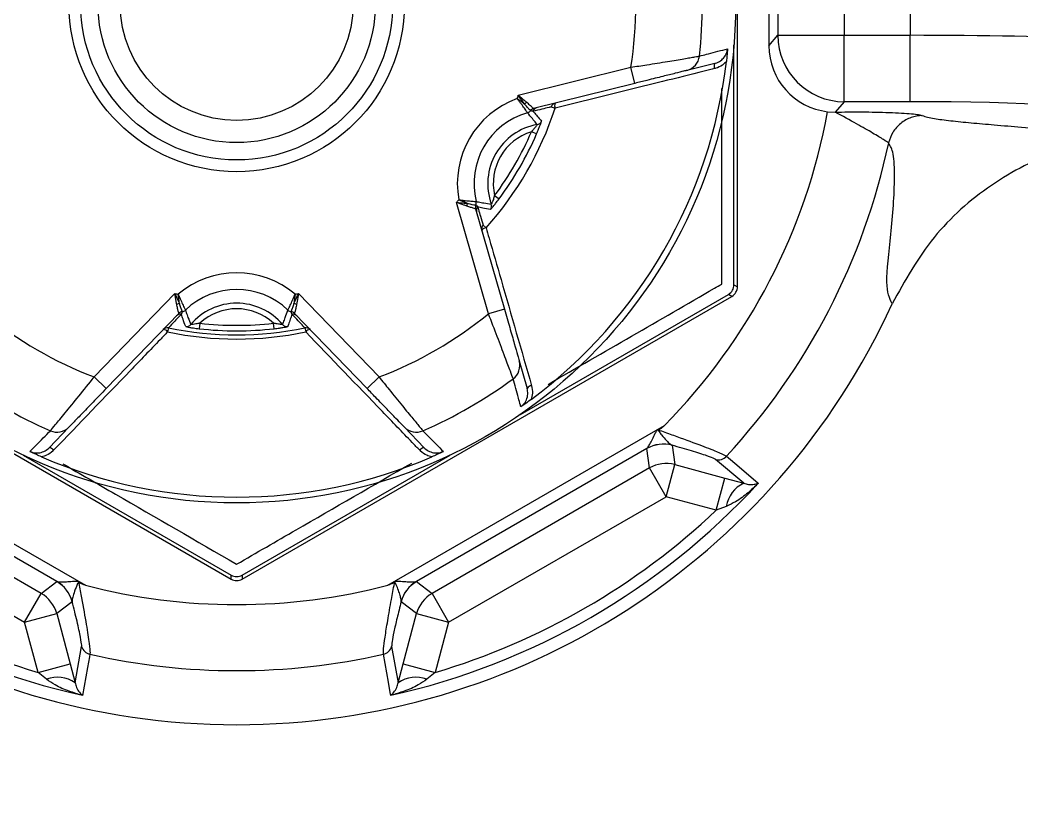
# Model space of a CAD drawing. Extents: x 6 to 134, y 3 to 97.
# Drawn here: x 128.651 to 129.555, y 40.088 to 40.802 of the extents above; entities that cross this region are included whole.
import ezdxf

# ---------------------------------------------------------------- set-up
doc = ezdxf.new("R2010")
doc.units = 0
doc.header["$MEASUREMENT"] = 0
doc.layers.add('OBJECT', color=7, linetype='CONTINUOUS')

msp = doc.modelspace()

# ---------------------------------------------------------------- linework, layer by layer
at = {"layer": 'OBJECT'}
for p, q in [((129.29826, 40.56152), (129.29826, 41.07148)), ((129.32662, 40.85406), (129.32662, 40.77894)), ((129.33464, 40.84469), (129.33464, 40.78831)), ((129.39456, 40.84469), (129.39456, 40.78831)), ((129.45408, 40.84469), (129.45408, 40.78831)), ((129.32662, 40.77894), (129.33464, 40.78831)), ((129.33464, 40.78831), (129.39456, 40.78831)), ((129.39456, 40.72842), (129.39456, 40.78831)), ((129.39456, 40.78831), (129.45408, 40.78831)), ((129.45408, 40.72842), (129.45408, 40.78831)), ((129.29512, 40.56333), (129.29512, 40.77979)), ((129.27777, 40.76293), (129.25269, 40.75668)), ((129.10063, 40.73423), (129.20213, 40.75953)), ((129.20576, 40.74498), (129.20213, 40.75953)), ((129.20576, 40.74498), (129.11431, 40.72218)), ((129.39456, 40.72842), (129.38649, 40.719)), ((129.45408, 40.72842), (129.39456, 40.72842)), ((129.1115, 40.72029), (129.11148, 40.72031)), ((129.11428, 40.72218), (129.11431, 40.72218)), ((129.13031, 40.72375), (129.13383, 40.7226)), ((129.37951, 40.71943), (129.38649, 40.719)), ((129.11712, 40.69942), (129.11254, 40.70141)), ((129.07925, 40.64376), (129.08326, 40.64078)), ((129.07371, 40.5371), (129.04488, 40.63765)), ((129.06235, 40.63522), (129.06238, 40.63521)), ((129.06215, 40.63183), (129.06213, 40.63186)), ((129.06215, 40.63183), (129.08813, 40.54124)), ((129.06879, 40.61719), (129.07154, 40.61472)), ((129.29512, 40.56333), (129.29826, 40.56152)), ((128.39998, 40.55286), (128.84162, 40.29788)), ((128.7182, 40.48014), (128.79086, 40.55538)), ((128.85162, 40.29788), (129.29326, 40.55286)), ((128.90237, 40.55538), (128.97504, 40.48014)), ((129.10266, 40.44644), (129.29012, 40.55467)), ((129.29326, 40.55286), (129.29012, 40.55467)), ((128.79445, 40.53751), (128.72899, 40.46972)), ((128.79445, 40.53751), (128.79447, 40.53754)), ((128.79749, 40.53903), (128.79749, 40.539)), ((128.89574, 40.539), (128.89574, 40.53903)), ((128.89877, 40.53754), (128.89878, 40.53751)), ((128.96425, 40.46972), (128.89878, 40.53751)), ((129.08813, 40.54124), (129.07371, 40.5371)), ((128.81333, 40.52866), (128.81276, 40.5237)), ((128.88048, 40.5237), (128.8799, 40.52866)), ((128.78509, 40.52444), (128.78433, 40.52082)), ((128.90814, 40.52444), (128.90891, 40.52082)), ((129.10146, 40.49474), (129.10858, 40.4699)), ((128.7182, 40.48014), (128.72899, 40.46972)), ((128.97504, 40.48014), (128.96425, 40.46972)), ((128.46081, 40.4363), (128.71025, 40.29228)), ((128.98298, 40.29228), (129.23242, 40.4363)), ((128.69538, 40.43492), (128.67743, 40.41633)), ((129.0158, 40.41633), (128.99785, 40.43492)), ((129.2269, 40.43291), (129.22739, 40.43222)), ((129.23911, 40.41863), (129.23935, 40.41854)), ((129.23935, 40.41854), (129.24165, 40.40107)), ((128.68448, 40.29563), (128.4766, 40.41565)), ((128.65416, 40.40973), (128.84162, 40.3015)), ((128.85162, 40.3015), (129.03907, 40.40973)), ((129.21664, 40.41565), (129.00875, 40.29563)), ((129.21661, 40.41554), (129.21664, 40.41565)), ((129.21891, 40.39808), (129.21661, 40.41554)), ((129.23389, 40.37214), (129.24165, 40.40107)), ((129.24165, 40.40107), (129.28692, 40.38894)), ((129.30392, 40.38423), (129.27848, 40.40576)), ((128.6704, 40.28487), (128.47432, 40.39808)), ((129.21891, 40.39808), (129.02283, 40.28487)), ((129.23389, 40.37214), (129.21891, 40.39808)), ((129.27916, 40.36001), (129.28692, 40.38894)), ((129.28692, 40.38894), (129.30392, 40.38423)), ((128.45934, 40.37214), (128.65542, 40.25893)), ((129.03781, 40.25893), (129.23389, 40.37214)), ((129.27916, 40.36001), (129.23389, 40.37214)), ((129.28822, 40.36344), (129.27916, 40.36001)), ((128.84162, 40.29788), (128.84162, 40.3015)), ((128.85162, 40.3015), (128.85162, 40.29788)), ((128.6704, 40.28487), (128.68438, 40.2956)), ((128.68438, 40.2956), (128.68448, 40.29563)), ((128.70456, 40.29537), (128.70421, 40.2946)), ((128.98902, 40.2946), (128.98868, 40.29537)), ((129.00875, 40.29563), (129.00886, 40.2956)), ((129.00886, 40.2956), (129.02283, 40.28487)), ((128.65542, 40.25893), (128.6704, 40.28487)), ((129.02283, 40.28487), (129.03781, 40.25893)), ((128.69834, 40.27741), (128.68436, 40.26668)), ((128.6983, 40.27766), (128.69834, 40.27741)), ((128.9949, 40.27741), (128.99493, 40.27766)), ((129.00887, 40.26668), (128.9949, 40.27741)), ((128.65542, 40.25893), (128.68436, 40.26668)), ((128.68436, 40.26668), (128.69649, 40.22141)), ((128.99674, 40.22141), (129.00887, 40.26668)), ((129.00887, 40.26668), (129.03781, 40.25893)), ((128.66755, 40.21366), (128.65542, 40.25893)), ((129.03781, 40.25893), (129.02568, 40.21366)), ((128.70091, 40.20433), (128.70683, 40.23712)), ((128.9864, 40.23712), (128.99233, 40.20433)), ((128.66755, 40.21366), (128.69649, 40.22141)), ((128.69649, 40.22141), (128.70091, 40.20433)), ((128.99233, 40.20433), (128.99674, 40.22141)), ((128.99674, 40.22141), (129.02568, 40.21366)), ((128.67506, 40.20754), (128.66755, 40.21366)), ((129.02568, 40.21366), (129.01818, 40.20754))]:
    msp.add_line(p, q, dxfattribs=at)
at = {"layer": 'OBJECT', "flags": 128}
for points in [[(129.28836, 40.40867), (129.29022, 40.40709), (129.29767, 40.4008), (129.31709, 40.38439)], [(128.71429, 40.23003), (128.71386, 40.22763), (128.71213, 40.21802), (128.70763, 40.193)], [(128.9856, 40.193), (128.98517, 40.19541), (128.98344, 40.20501), (128.97894, 40.23003)]]:
    msp.add_lwpolyline(points, dxfattribs=at)
at = {"layer": 'OBJECT'}
for radius in [0.45, 0.15121, 0.14061, 0.125, 0.105]:
    msp.add_circle((128.84662, 40.8165), radius, dxfattribs=at)
for centre, radius, start, end in [((128.84662, 40.8165), 0.36005, 350.89628, 9.10372), ((128.84662, 40.8165), 0.41996, 353.58269, 6.41731), ((129.39477, 40.78855), 0.06013, 180.22832, 269.80007), ((128.84662, 40.8165), 0.44471, 306.67677, 353.32323), ((129.24906, 40.77121), 0.01498, 284.02471, 353.67107), ((129.28275, 40.76052), 0.00554, 154.12493, 204.0912), ((128.84662, 40.8165), 0.26701, 341.38304, 342.05346), ((129.12712, 40.65455), 0.08148, 109.70358, 190.29642), ((129.1141, 40.71958), 0.0102, 125.2977, 139.53069), ((129.13506, 40.72221), 0.00499, 104.00837, 161.95064), ((129.13894, 40.7248), 0.00556, 156.1512, 203.32291), ((129.12712, 40.65455), 0.06649, 105.96574, 194.03426), ((128.84662, 40.8165), 0.30217, 318.10411, 341.89589), ((129.10746, 40.72329), 0.005, 286.0035, 323.4663), ((129.1155, 40.71733), 0.005, 104.03535, 143.45691), ((129.11552, 40.71734), 0.00499, 104.00637, 143.69864), ((129.11853, 40.71808), 0.00499, 104.00802, 160.15907), ((128.84662, 40.8165), 0.54166, 315.41895, 349.67665), ((129.12712, 40.65455), 0.05407, 100.07984, 199.92016), ((129.11678, 40.71271), 0.005, 280.12167, 338.94213), ((129.12712, 40.65455), 0.04907, 107.29364, 192.70636), ((128.84662, 40.8165), 0.28976, 323.40402, 336.59598), ((128.84662, 40.8165), 0.29476, 323.40402, 336.59598), ((128.84662, 40.8165), 0.60122, 317.28552, 347.96978), ((128.84662, 40.8165), 0.26701, 317.94654, 318.61696), ((129.0643, 40.63331), 0.0102, 160.46931, 174.7023), ((129.06694, 40.63323), 0.005, 156.54309, 195.96465), ((129.06694, 40.6332), 0.00499, 156.30136, 195.99363), ((129.05776, 40.63722), 0.005, 336.5337, 13.9965), ((129.07158, 40.63443), 0.005, 321.05787, 19.87833), ((129.0678, 40.63023), 0.00499, 139.84093, 195.99198), ((129.0725, 40.61385), 0.00499, 138.04936, 195.99163), ((129.07219, 40.60919), 0.00556, 96.67709, 143.8488), ((128.84662, 40.4926), 0.08148, 49.70358, 130.29642), ((128.84662, 40.8165), 0.26701, 257.94654, 258.61696), ((128.84662, 40.4926), 0.06649, 45.96574, 134.03426), ((128.84662, 40.8165), 0.26701, 281.38304, 282.05346), ((128.84662, 40.8165), 0.65, 204.58225, 335.41775), ((128.79681, 40.53639), 0.0102, 100.46931, 114.7023), ((128.84662, 40.4926), 0.05407, 40.07984, 139.92016), ((128.89642, 40.53639), 0.0102, 65.2977, 79.53069), ((128.84662, 40.8165), 0.36005, 230.89628, 249.10372), ((128.79589, 40.53181), 0.00499, 79.84093, 135.99198), ((128.79804, 40.53405), 0.00499, 96.30136, 135.99363), ((128.79806, 40.53406), 0.005, 96.54309, 135.96465), ((128.79692, 40.544), 0.005, 276.5337, 313.9965), ((128.84662, 40.4926), 0.04907, 47.29364, 132.70636), ((128.89631, 40.544), 0.005, 226.0035, 263.4663), ((128.89517, 40.53406), 0.005, 44.03535, 83.45691), ((128.89519, 40.53405), 0.00499, 44.00637, 83.69864), ((128.89734, 40.53181), 0.00499, 44.00802, 100.15907), ((128.84662, 40.8165), 0.36005, 290.89628, 309.10372), ((128.80142, 40.53064), 0.005, 261.05787, 319.87833), ((128.84662, 40.8165), 0.28976, 263.40402, 276.59598), ((128.89182, 40.53064), 0.005, 220.12167, 278.94213), ((128.78406, 40.51955), 0.00499, 78.04936, 135.99163), ((128.77987, 40.5175), 0.00556, 36.67709, 83.8488), ((128.84662, 40.8165), 0.30217, 258.10411, 281.89589), ((128.84662, 40.8165), 0.29847, 258.10411, 281.89589), ((128.84662, 40.8165), 0.29476, 263.40402, 276.59598), ((128.90918, 40.51955), 0.00499, 44.00837, 101.95064), ((128.91336, 40.5175), 0.00556, 96.1512, 143.32291), ((128.84662, 41.5165), 3.00679, 273.80251, 340.20092), ((129.08706, 40.49062), 0.01498, 306.32893, 15.97529), ((128.84662, 40.8165), 0.41996, 233.58269, 246.41731), ((128.84662, 40.8165), 0.41996, 293.58269, 306.41731), ((129.11317, 40.46679), 0.00554, 95.9088, 145.87507), ((128.68462, 40.44533), 0.01498, 246.32893, 315.97529), ((129.00862, 40.44533), 0.01498, 224.02471, 293.67107), ((129.23161, 40.38951), 0.03004, 75.06722, 119.93278), ((129.23153, 40.3896), 0.03001, 75.36101, 119.7401), ((128.67703, 40.4108), 0.00554, 35.9088, 85.87507), ((129.0162, 40.4108), 0.00554, 94.12493, 144.0912), ((129.28099, 40.41544), 0.01, 255.44832, 317.41659), ((128.84662, 40.8165), 0.44471, 246.67677, 293.32323), ((129.2339, 40.37204), 0.03004, 75.06722, 119.93278), ((128.84662, 40.8165), 0.6388, 222.56667, 257.43333), ((128.84662, 40.8165), 0.6388, 282.56667, 317.43333), ((129.31525, 40.35934), 0.02735, 114.48578, 171.37228), ((128.84662, 40.8165), 0.62887, 226.54312, 253.45688), ((128.84662, 40.8165), 0.62887, 286.54312, 313.45688), ((128.66932, 40.2696), 0.03004, 15.06722, 59.93278), ((128.66936, 40.26971), 0.03001, 15.36101, 59.7401), ((128.84662, 40.8165), 0.54166, 255.41895, 284.58105), ((129.02391, 40.2696), 0.03004, 120.06722, 164.93278), ((129.02387, 40.26971), 0.03001, 120.2599, 164.63899), ((128.65535, 40.25887), 0.03004, 15.06722, 59.93278), ((129.03788, 40.25887), 0.03004, 120.06722, 164.93278), ((128.71647, 40.23979), 0.01, 195.44832, 257.41659), ((128.97676, 40.23979), 0.01, 282.58341, 344.55168), ((128.84662, 40.8165), 0.60122, 257.28552, 282.71448), ((128.68502, 40.18207), 0.02735, 54.48578, 111.37228), ((129.00821, 40.18207), 0.02735, 68.62772, 125.51422)]:
    msp.add_arc(centre, radius, start, end, dxfattribs=at)
for centre, major_axis, ratio, start_param, end_param in [((129.45408, 40.77669), (0.25, 0), 0.046484, 0.05236, 1.570796), ((129.3867, 40.77914), (-0.03917, -0.04571), 0.996772, 5.42245, 6.873335), ((129.45408, 40.7168), (0.19, 0), 0.061163, 0.05236, 1.570796), ((129.28512, 40.56333), (0.00866, -0.005), 0.999949, 5.759609, 6.806762), ((129.28826, 40.56152), (0.00866, -0.005), 0.999949, 5.759609, 6.806762), ((128.84662, 40.31017), (0, -0.01), 0.999949, 5.759609, 6.806762), ((128.84662, 40.30654), (0, -0.01), 0.999949, 5.759609, 6.806762)]:
    msp.add_ellipse(centre, major_axis=major_axis, ratio=ratio, start_param=start_param, end_param=end_param, dxfattribs=at)
for points, knots in [([(129.26395, 40.76956), (129.26449, 40.7697), (129.2672, 40.77042), (129.27568, 40.77263), (129.28357, 40.77469), (129.28931, 40.77619)], [0, 0, 0, 0, 0.063926, 0.319628, 1, 1, 1, 1]), ([(129.27777, 40.76293), (129.27803, 40.763), (129.2799, 40.7635), (129.28315, 40.76511), (129.28668, 40.76861), (129.28873, 40.77251), (129.28914, 40.77515), (129.28931, 40.77619)], [0, 0, 0, 0, 0.04523, 0.320614, 0.582247, 0.835519, 1, 1, 1, 1]), ([(129.28931, 40.77619), (129.2893, 40.77615), (129.28918, 40.77411), (129.28892, 40.77044), (129.28849, 40.76647), (129.28831, 40.7648)], [0, 0, 0, 0, 0.012918, 0.582056, 1, 1, 1, 1]), ([(129.20213, 40.75953), (129.20451, 40.7599), (129.20931, 40.76063), (129.21736, 40.76189), (129.22617, 40.76328), (129.23512, 40.76473), (129.24318, 40.76606), (129.25001, 40.7672), (129.25569, 40.76816), (129.25997, 40.76888), (129.26296, 40.76939), (129.26362, 40.76951), (129.26395, 40.76956)], [0, 0, 0, 0, 0.077637, 0.156233, 0.26521, 0.377025, 0.480589, 0.586783, 0.688371, 0.792643, 0.894876, 1, 1, 1, 1]), ([(129.28831, 40.7648), (129.28716, 40.76363), (129.28443, 40.76087), (129.28053, 40.75901), (129.27805, 40.75835), (129.2777, 40.75826)], [0, 0, 0, 0, 0.383644, 0.913365, 1, 1, 1, 1]), ([(129.2777, 40.75826), (129.27456, 40.75748), (129.25886, 40.75358), (129.21099, 40.7417), (129.16611, 40.73059), (129.13383, 40.7226)], [0, 0, 0, 0, 0.065603, 0.328016, 1, 1, 1, 1]), ([(129.25269, 40.75668), (129.25196, 40.7565), (129.25049, 40.75613), (129.24249, 40.75414), (129.23106, 40.75129), (129.21817, 40.74807), (129.20941, 40.74589), (129.20576, 40.74498)], [0, 0, 0, 0, 0.204174, 0.408136, 0.617898, 0.840881, 1, 1, 1, 1]), ([(129.10634, 40.7262), (129.1058, 40.72697), (129.10404, 40.72945), (129.10204, 40.73226), (129.10067, 40.73418), (129.10063, 40.73423)], [0, 0, 0, 0, 0.30583, 0.981652, 1, 1, 1, 1]), ([(129.10063, 40.73423), (129.10068, 40.73419), (129.1025, 40.73269), (129.10515, 40.73048), (129.10748, 40.72852), (129.10821, 40.7279)], [0, 0, 0, 0, 0.018319, 0.693907, 1, 1, 1, 1]), ([(129.28412, 40.56391), (129.28412, 40.60553), (129.28412, 40.66405), (129.28412, 40.72335), (129.28412, 40.74048)], [0, 0, 0, 0, 0.71122, 1, 1, 1, 1]), ([(129.10884, 40.71848), (129.10875, 40.7186), (129.10857, 40.71887), (129.10754, 40.7204), (129.10581, 40.72291), (129.10373, 40.72584), (129.1017, 40.72857), (129.10063, 40.72998), (129.10013, 40.73064), (129.09989, 40.73095), (129.09979, 40.73108), (129.09973, 40.73116), (129.09969, 40.73122), (129.09965, 40.73126)], [0, 0, 0, 0, 0.161606, 0.358973, 0.496159, 0.744757, 0.880349, 0.942195, 0.971861, 0.986271, 0.991469, 0.992933, 1, 1, 1, 1]), ([(129.09965, 40.73126), (129.0997, 40.73123), (129.09975, 40.73119), (129.09984, 40.73112), (129.09998, 40.73102), (129.1003, 40.73078), (129.10097, 40.73028), (129.10239, 40.72922), (129.10431, 40.72777), (129.10569, 40.7267), (129.10634, 40.7262)], [0, 0, 0, 0, 0.018932, 0.022858, 0.037927, 0.07758, 0.158734, 0.325928, 0.684828, 1, 1, 1, 1]), ([(129.11148, 40.72031), (129.11135, 40.72046), (129.11108, 40.7208), (129.10939, 40.72281), (129.10758, 40.72486), (129.10652, 40.72601), (129.10634, 40.7262)], [0, 0, 0, 0, 0.291151, 0.640168, 0.940308, 1, 1, 1, 1]), ([(129.10821, 40.7279), (129.1094, 40.72685), (129.11173, 40.72478), (129.11364, 40.72284), (129.11421, 40.72226), (129.11427, 40.72219), (129.11428, 40.72218)], [0, 0, 0, 0, 0.361633, 0.709876, 0.953834, 1, 1, 1, 1]), ([(129.11766, 40.70779), (129.11727, 40.7083), (129.11586, 40.71012), (129.11296, 40.71373), (129.11036, 40.71672), (129.10884, 40.71848)], [0, 0, 0, 0, 0.139147, 0.493066, 1, 1, 1, 1]), ([(129.11383, 40.71978), (129.11373, 40.71981), (129.1132, 40.71995), (129.11245, 40.72013), (129.11172, 40.72026), (129.1115, 40.72029)], [0, 0, 0, 0, 0.149392, 0.746961, 1, 1, 1, 1]), ([(129.13031, 40.72375), (129.13018, 40.72372), (129.12951, 40.72356), (129.12672, 40.72289), (129.12138, 40.7216), (129.11653, 40.72043), (129.11383, 40.71978)], [0, 0, 0, 0, 0.024416, 0.122079, 0.512732, 1, 1, 1, 1]), ([(129.11383, 40.71978), (129.11487, 40.71862), (129.11701, 40.71622), (129.11954, 40.71325), (129.12103, 40.71143), (129.12145, 40.71091)], [0, 0, 0, 0, 0.401816, 0.831187, 1, 1, 1, 1]), ([(129.38649, 40.719), (129.39031, 40.71907), (129.39799, 40.71922), (129.41053, 40.71924), (129.42318, 40.71909), (129.43548, 40.71875), (129.44656, 40.71824), (129.45562, 40.71757), (129.46238, 40.71679), (129.46411, 40.71621), (129.46497, 40.71592)], [0, 0, 0, 0, 0.111767, 0.224799, 0.346483, 0.469718, 0.599498, 0.730092, 0.865351, 1, 1, 1, 1]), ([(129.43463, 40.69119), (129.43345, 40.69201), (129.43102, 40.69369), (129.42068, 40.69997), (129.40567, 40.70853), (129.39312, 40.71538), (129.38649, 40.719)], [0, 0, 0, 0, 0.227829, 0.470201, 0.72004, 1, 1, 1, 1]), ([(129.46497, 40.71592), (129.46156, 40.71557), (129.45454, 40.71484), (129.44514, 40.70934), (129.43783, 40.70123), (129.43568, 40.69447), (129.43463, 40.69119)], [0, 0, 0, 0, 0.242686, 0.5, 0.757314, 1, 1, 1, 1]), ([(129.46497, 40.71592), (129.46795, 40.71501), (129.47323, 40.71341), (129.49042, 40.71128), (129.50888, 40.7094), (129.53059, 40.70749), (129.55631, 40.70536), (129.58492, 40.70302), (129.61364, 40.70044), (129.6382, 40.69787), (129.64919, 40.69605), (129.65427, 40.69521)], [0, 0, 0, 0, 0.115434, 0.204199, 0.296296, 0.390311, 0.496175, 0.628006, 0.757037, 0.887489, 1, 1, 1, 1]), ([(129.11766, 40.70779), (129.11765, 40.70774), (129.11764, 40.70769), (129.11743, 40.70734), (129.11701, 40.70672), (129.11605, 40.70546), (129.11454, 40.70363), (129.11329, 40.70224), (129.11254, 40.70141)], [0, 0, 0, 0, 0.118661, 0.142604, 0.293282, 0.465512, 0.680632, 1, 1, 1, 1]), ([(129.11712, 40.69942), (129.11774, 40.70088), (129.11882, 40.70342), (129.12008, 40.70668), (129.12091, 40.70897), (129.12142, 40.71053), (129.12144, 40.71079), (129.12145, 40.71091)], [0, 0, 0, 0, 0.2733311, 0.4768604, 0.6565103, 0.8284481, 1, 1, 1, 1]), ([(129.4377, 40.5461), (129.43545, 40.55106), (129.4308, 40.56128), (129.43714, 40.60851), (129.44048, 40.65283), (129.43939, 40.68323), (129.43619, 40.68858), (129.43463, 40.69119)], [0, 0, 0, 0, 0.239384, 0.493145, 0.754611, 0.880287, 1, 1, 1, 1]), ([(129.65427, 40.69521), (129.63197, 40.69266), (129.58732, 40.68755), (129.52593, 40.65525), (129.4725, 40.60869), (129.44932, 40.56699), (129.4377, 40.5461)], [0, 0, 0, 0, 0.249632, 0.499592, 0.749409, 1, 1, 1, 1]), ([(129.07925, 40.64376), (129.07888, 40.6426), (129.07825, 40.64066), (129.07739, 40.63842), (129.0769, 40.63727), (129.07659, 40.6366), (129.07641, 40.63627), (129.07632, 40.63614), (129.0763, 40.63613), (129.07629, 40.63613)], [0, 0, 0, 0, 0.34673, 0.581129, 0.720204, 0.790705, 0.905611, 0.953256, 1, 1, 1, 1]), ([(129.05414, 40.63425), (129.05325, 40.63458), (129.05038, 40.63561), (129.04714, 40.63681), (129.04493, 40.63763), (129.04488, 40.63765)], [0, 0, 0, 0, 0.3060931, 0.9816805, 1, 1, 1, 1]), ([(129.04488, 40.63765), (129.04494, 40.63765), (129.04728, 40.63742), (129.05071, 40.63709), (129.05374, 40.63681), (129.05468, 40.63672)], [0, 0, 0, 0, 0.018348, 0.69417, 1, 1, 1, 1]), ([(129.04695, 40.63999), (129.04701, 40.63998), (129.04708, 40.63997), (129.04718, 40.63996), (129.04735, 40.63993), (129.04773, 40.63988), (129.04855, 40.63978), (129.05031, 40.63956), (129.05369, 40.63917), (129.05727, 40.63883), (129.0603, 40.63858), (129.06215, 40.63846), (129.06247, 40.63843), (129.06262, 40.63843)], [0, 0, 0, 0, 0.007067, 0.008531, 0.013729, 0.028139, 0.057805, 0.119651, 0.255243, 0.503841, 0.641027, 0.838394, 1, 1, 1, 1]), ([(129.05468, 40.63672), (129.05393, 40.63703), (129.05231, 40.6377), (129.05009, 40.63864), (129.04847, 40.63933), (129.04769, 40.63967), (129.04733, 40.63982), (129.04717, 40.63989), (129.04707, 40.63994), (129.04701, 40.63996), (129.04695, 40.63999)], [0, 0, 0, 0, 0.315172, 0.674072, 0.841266, 0.92242, 0.962073, 0.977142, 0.981068, 1, 1, 1, 1]), ([(129.06213, 40.63186), (129.06192, 40.63191), (129.06146, 40.63202), (129.05876, 40.63275), (129.056, 40.6336), (129.05445, 40.63415), (129.05414, 40.63425)], [0, 0, 0, 0, 0.288966, 0.637088, 0.928441, 1, 1, 1, 1]), ([(129.05468, 40.63672), (129.05615, 40.63641), (129.05903, 40.63578), (129.06172, 40.63533), (129.06216, 40.63526), (129.06235, 40.63522)], [0, 0, 0, 0, 0.359927, 0.709163, 1, 1, 1, 1]), ([(129.06238, 40.63521), (129.06284, 40.63467), (129.06339, 40.63403), (129.06391, 40.63352), (129.06399, 40.63345)], [0, 0, 0, 0, 0.849802, 1, 1, 1, 1]), ([(129.06262, 40.63843), (129.06331, 40.63829), (129.06559, 40.63783), (129.07012, 40.637), (129.07402, 40.63645), (129.07629, 40.63613)], [0, 0, 0, 0, 0.153014, 0.506934, 1, 1, 1, 1]), ([(129.07548, 40.63128), (129.0755, 40.63129), (129.07559, 40.63132), (129.07626, 40.632), (129.07793, 40.63394), (129.08039, 40.63697), (129.08222, 40.6394), (129.08326, 40.64078)], [0, 0, 0, 0, 0.056803, 0.249162, 0.475339, 0.701406, 1, 1, 1, 1]), ([(129.07548, 40.63128), (129.07316, 40.63167), (129.0693, 40.63233), (129.06551, 40.63313), (129.06399, 40.63345)], [0, 0, 0, 0, 0.598184, 1, 1, 1, 1]), ([(129.06399, 40.63345), (129.06403, 40.63331), (129.06422, 40.63265), (129.06505, 40.62984), (129.06662, 40.62454), (129.06801, 40.61981), (129.06879, 40.61719)], [0, 0, 0, 0, 0.024416, 0.122079, 0.512732, 1, 1, 1, 1]), ([(129.07154, 40.61472), (129.07244, 40.61159), (129.07695, 40.59598), (129.09067, 40.54845), (129.10343, 40.50415), (129.1126, 40.4723)], [0, 0, 0, 0, 0.065603, 0.328016, 1, 1, 1, 1]), ([(129.12754, 40.47351), (129.17781, 40.50254), (129.23031, 40.53285), (129.28192, 40.56264), (129.28412, 40.56391)], [0, 0, 0, 0, 0.957522, 1, 1, 1, 1]), ([(128.79255, 40.54566), (128.79238, 40.54659), (128.79184, 40.54959), (128.79126, 40.55299), (128.79087, 40.55532), (128.79086, 40.55538)], [0, 0, 0, 0, 0.306093, 0.981681, 1, 1, 1, 1]), ([(128.79086, 40.55538), (128.79089, 40.55532), (128.79186, 40.55318), (128.79329, 40.55004), (128.79456, 40.54728), (128.79496, 40.54642)], [0, 0, 0, 0, 0.018348, 0.69417, 1, 1, 1, 1]), ([(128.79392, 40.55475), (128.79394, 40.5547), (128.79397, 40.55463), (128.79401, 40.55453), (128.79407, 40.55438), (128.79422, 40.55402), (128.79454, 40.55326), (128.79523, 40.55162), (128.79658, 40.54851), (128.79807, 40.54524), (128.79938, 40.54248), (128.80019, 40.54082), (128.80033, 40.54053), (128.8004, 40.5404)], [0, 0, 0, 0, 0.007067, 0.008531, 0.013729, 0.028139, 0.057805, 0.119651, 0.255243, 0.503841, 0.641027, 0.838394, 1, 1, 1, 1]), ([(128.79496, 40.54642), (128.79485, 40.54723), (128.79462, 40.54897), (128.79432, 40.55136), (128.79411, 40.55311), (128.79401, 40.55395), (128.79397, 40.55434), (128.79395, 40.55451), (128.79393, 40.55462), (128.79393, 40.55469), (128.79392, 40.55475)], [0, 0, 0, 0, 0.315172, 0.674072, 0.841266, 0.92242, 0.962073, 0.977142, 0.981068, 1, 1, 1, 1]), ([(128.89284, 40.5404), (128.8929, 40.54053), (128.89304, 40.54082), (128.89386, 40.54248), (128.89516, 40.54524), (128.89666, 40.54851), (128.89801, 40.55162), (128.8987, 40.55326), (128.89902, 40.55402), (128.89916, 40.55438), (128.89923, 40.55453), (128.89927, 40.55463), (128.89929, 40.5547), (128.89932, 40.55475)], [0, 0, 0, 0, 0.161606, 0.358973, 0.496159, 0.744757, 0.880349, 0.942195, 0.971861, 0.986271, 0.991469, 0.992933, 1, 1, 1, 1]), ([(128.89828, 40.54642), (128.89867, 40.54728), (128.89994, 40.55004), (128.90137, 40.55318), (128.90235, 40.55532), (128.90237, 40.55538)], [0, 0, 0, 0, 0.30583, 0.981652, 1, 1, 1, 1]), ([(128.89932, 40.55475), (128.89931, 40.55469), (128.8993, 40.55462), (128.89929, 40.55451), (128.89927, 40.55434), (128.89922, 40.55395), (128.89913, 40.55311), (128.89892, 40.55136), (128.89862, 40.54897), (128.89839, 40.54723), (128.89828, 40.54642)], [0, 0, 0, 0, 0.018932, 0.022858, 0.037927, 0.07758, 0.158734, 0.325928, 0.684828, 1, 1, 1, 1]), ([(128.90237, 40.55538), (128.90236, 40.55532), (128.90198, 40.55299), (128.90139, 40.54959), (128.90085, 40.54659), (128.90069, 40.54566)], [0, 0, 0, 0, 0.018319, 0.693907, 1, 1, 1, 1]), ([(128.79447, 40.53754), (128.7944, 40.53776), (128.79427, 40.53821), (128.79356, 40.54088), (128.79292, 40.54364), (128.7926, 40.54538), (128.79255, 40.54566)], [0, 0, 0, 0, 0.3024, 0.609801, 0.937989, 1, 1, 1, 1]), ([(128.79496, 40.54642), (128.79504, 40.54617), (128.79553, 40.54456), (128.79639, 40.54203), (128.79727, 40.53963), (128.79742, 40.53923), (128.79749, 40.53903)], [0, 0, 0, 0, 0.061214, 0.387729, 0.695884, 1, 1, 1, 1]), ([(128.89574, 40.53903), (128.89582, 40.53923), (128.89597, 40.53963), (128.89684, 40.54203), (128.8977, 40.54455), (128.8982, 40.54617), (128.89828, 40.54642)], [0, 0, 0, 0, 0.303836, 0.61198, 0.938473, 1, 1, 1, 1]), ([(128.90069, 40.54566), (128.90063, 40.54538), (128.90031, 40.54364), (128.89967, 40.54088), (128.89896, 40.53821), (128.89883, 40.53776), (128.89877, 40.53754)], [0, 0, 0, 0, 0.062329, 0.390489, 0.697879, 1, 1, 1, 1]), ([(128.79677, 40.53673), (128.79668, 40.53663), (128.7962, 40.53612), (128.79419, 40.534), (128.79037, 40.52999), (128.78698, 40.52642), (128.78509, 40.52444)], [0, 0, 0, 0, 0.024416, 0.122079, 0.512732, 1, 1, 1, 1]), ([(128.79749, 40.539), (128.79726, 40.53833), (128.79698, 40.53753), (128.7968, 40.53683), (128.79677, 40.53673)], [0, 0, 0, 0, 0.849802, 1, 1, 1, 1]), ([(128.80064, 40.52569), (128.79982, 40.52789), (128.79846, 40.53157), (128.79726, 40.53525), (128.79677, 40.53673)], [0, 0, 0, 0, 0.598184, 1, 1, 1, 1]), ([(128.8004, 40.5404), (128.80062, 40.53974), (128.80137, 40.53753), (128.80292, 40.53319), (128.80439, 40.52954), (128.80525, 40.52741)], [0, 0, 0, 0, 0.153014, 0.506934, 1, 1, 1, 1]), ([(128.88799, 40.52741), (128.88824, 40.52801), (128.88911, 40.53014), (128.89079, 40.53446), (128.89208, 40.5382), (128.89284, 40.5404)], [0, 0, 0, 0, 0.139147, 0.493066, 1, 1, 1, 1]), ([(128.89646, 40.53673), (128.89598, 40.53525), (128.89497, 40.53219), (128.89366, 40.52851), (128.89283, 40.52632), (128.89259, 40.52569)], [0, 0, 0, 0, 0.401816, 0.831187, 1, 1, 1, 1]), ([(128.89646, 40.53673), (128.89643, 40.53683), (128.8963, 40.53736), (128.89607, 40.5381), (128.89582, 40.53879), (128.89574, 40.539)], [0, 0, 0, 0, 0.149392, 0.746961, 1, 1, 1, 1]), ([(128.90814, 40.52444), (128.90805, 40.52454), (128.90758, 40.52503), (128.9056, 40.52712), (128.90181, 40.53109), (128.89837, 40.53472), (128.89646, 40.53673)], [0, 0, 0, 0, 0.024416, 0.122079, 0.512732, 1, 1, 1, 1]), ([(129.09593, 40.47855), (129.09588, 40.4787), (129.09562, 40.4794), (129.09374, 40.4845), (129.08886, 40.49758), (129.08188, 40.51605), (129.07642, 40.53011), (129.07371, 40.5371)], [0, 0, 0, 0, 0.0620602, 0.280895, 0.5148164, 0.7588187, 1, 1, 1, 1]), ([(129.08813, 40.54124), (129.08973, 40.53566), (129.09293, 40.52449), (129.09713, 40.50983), (129.10011, 40.49945), (129.10127, 40.49541), (129.10142, 40.49486), (129.10146, 40.49474)], [0, 0, 0, 0, 0.244965, 0.490375, 0.723034, 0.938923, 1, 1, 1, 1]), ([(128.81333, 40.52866), (128.81214, 40.52841), (128.81015, 40.52798), (128.80778, 40.52761), (128.80654, 40.52746), (128.8058, 40.52739), (128.80543, 40.52738), (128.80527, 40.52739), (128.80525, 40.52741), (128.80525, 40.52741)], [0, 0, 0, 0, 0.34673, 0.581129, 0.720204, 0.790705, 0.905611, 0.953256, 1, 1, 1, 1]), ([(128.88799, 40.52741), (128.88795, 40.5274), (128.88789, 40.52738), (128.88749, 40.52739), (128.88674, 40.52745), (128.88516, 40.52765), (128.88283, 40.52803), (128.881, 40.52843), (128.8799, 40.52866)], [0, 0, 0, 0, 0.118661, 0.142604, 0.293282, 0.465512, 0.680632, 1, 1, 1, 1]), ([(128.78433, 40.52082), (128.78208, 40.51848), (128.77081, 40.50676), (128.7365, 40.47112), (128.70452, 40.43792), (128.68152, 40.41405)], [0, 0, 0, 0, 0.065603, 0.328016, 1, 1, 1, 1]), ([(128.80064, 40.52569), (128.80066, 40.52568), (128.80073, 40.52562), (128.80165, 40.52538), (128.80417, 40.5249), (128.80803, 40.52428), (128.81104, 40.52391), (128.81276, 40.5237)], [0, 0, 0, 0, 0.056803, 0.249162, 0.475339, 0.701406, 1, 1, 1, 1]), ([(128.88048, 40.5237), (128.88204, 40.52389), (128.88478, 40.52423), (128.88824, 40.52476), (128.89063, 40.52519), (128.89224, 40.52553), (128.89248, 40.52564), (128.89259, 40.52569)], [0, 0, 0, 0, 0.273331, 0.47686, 0.65651, 0.828448, 1, 1, 1, 1]), ([(129.01172, 40.41405), (129.00947, 40.41638), (128.99825, 40.42803), (128.96402, 40.46355), (128.93196, 40.49686), (128.90891, 40.52082)], [0, 0, 0, 0, 0.065603, 0.328016, 1, 1, 1, 1]), ([(131.60831, 40.48742), (131.5745, 40.40356), (131.50633, 40.2345), (131.37389, 39.99242), (131.21824, 39.75909), (131.03802, 39.53887), (130.83527, 39.33498), (130.61274, 39.15123), (130.37335, 38.99007), (130.12026, 38.85359), (129.85792, 38.74335), (129.58999, 38.66039), (129.32026, 38.60218), (129.1388, 38.58485), (129.0488, 38.57625)], [0, 0, 0, 0, 0.080321, 0.16194, 0.244772, 0.329378, 0.414487, 0.5, 0.585518, 0.670628, 0.755228, 0.838065, 0.919682, 1, 1, 1, 1]), ([(128.6786, 40.43161), (128.67871, 40.43174), (128.67918, 40.43231), (128.68265, 40.43649), (128.69154, 40.44725), (128.70405, 40.46253), (128.7135, 40.47429), (128.7182, 40.48014)], [0, 0, 0, 0, 0.06206, 0.280895, 0.514816, 0.758819, 1, 1, 1, 1]), ([(128.97504, 40.48014), (128.97807, 40.47635), (128.98539, 40.46723), (128.99626, 40.45387), (129.00595, 40.44209), (129.01275, 40.43387), (129.014, 40.43237), (129.01463, 40.43161)], [0, 0, 0, 0, 0.156463, 0.377207, 0.586936, 0.792743, 1, 1, 1, 1]), ([(129.10287, 40.45328), (129.10274, 40.45375), (129.10202, 40.45637), (129.09971, 40.46477), (129.09753, 40.47274), (129.09593, 40.47855)], [0, 0, 0, 0, 0.056184, 0.311886, 1, 1, 1, 1]), ([(129.1126, 40.4723), (129.11305, 40.47), (129.11388, 40.46583), (129.11275, 40.46169), (129.11224, 40.45984)], [0, 0, 0, 0, 0.552199, 1, 1, 1, 1]), ([(128.72899, 40.46972), (128.72496, 40.46554), (128.71688, 40.45718), (128.70629, 40.44621), (128.69879, 40.43845), (128.69587, 40.43542), (128.69547, 40.43501), (128.69538, 40.43492)], [0, 0, 0, 0, 0.2449651, 0.4903746, 0.7230338, 0.9389234, 1, 1, 1, 1]), ([(128.99785, 40.43492), (128.99732, 40.43547), (128.99627, 40.43655), (128.99055, 40.44248), (128.98237, 40.45095), (128.97313, 40.46052), (128.96686, 40.46701), (128.96425, 40.46972)], [0, 0, 0, 0, 0.204174, 0.408136, 0.617898, 0.840881, 1, 1, 1, 1]), ([(129.10287, 40.45328), (129.10365, 40.4539), (129.10579, 40.45562), (129.10824, 40.45953), (129.10954, 40.46474), (129.1089, 40.46817), (129.10858, 40.4699)], [0, 0, 0, 0, 0.156476, 0.428039, 0.712633, 1, 1, 1, 1]), ([(129.11224, 40.45984), (129.11088, 40.45884), (129.10766, 40.45649), (129.10461, 40.45443), (129.10291, 40.4533), (129.10287, 40.45328)], [0, 0, 0, 0, 0.417944, 0.987082, 1, 1, 1, 1]), ([(129.2269, 40.43291), (129.22841, 40.43384), (129.23025, 40.43497), (129.23209, 40.4361), (129.23242, 40.4363)], [0, 0, 0, 0, 0.820915, 1, 1, 1, 1]), ([(129.23242, 40.4363), (129.23205, 40.436), (129.23038, 40.43463), (129.2287, 40.43328), (129.22739, 40.43222)], [0, 0, 0, 0, 0.220699, 1, 1, 1, 1]), ([(128.66018, 40.41297), (128.66053, 40.41332), (128.66243, 40.41525), (128.66855, 40.42145), (128.67436, 40.42733), (128.6786, 40.43161)], [0, 0, 0, 0, 0.056184, 0.311886, 1, 1, 1, 1]), ([(129.01463, 40.43161), (129.01503, 40.43121), (129.017, 40.42922), (129.02316, 40.42299), (129.02889, 40.41719), (129.03305, 40.41297)], [0, 0, 0, 0, 0.063926, 0.319628, 1, 1, 1, 1]), ([(129.21664, 40.41565), (129.21691, 40.41595), (129.2176, 40.41673), (129.21936, 40.41975), (129.2216, 40.42412), (129.22367, 40.42836), (129.22516, 40.43125), (129.22604, 40.43227), (129.2265, 40.43266), (129.22676, 40.43282), (129.2269, 40.43291)], [0, 0, 0, 0, 0.122284, 0.317428, 0.550884, 0.808436, 0.924596, 0.961092, 0.979105, 1, 1, 1, 1]), ([(129.22739, 40.43222), (129.22735, 40.43222), (129.22727, 40.4322), (129.22717, 40.43215), (129.22711, 40.43209), (129.22708, 40.43202), (129.22707, 40.43188), (129.2272, 40.43148), (129.22812, 40.43012), (129.23057, 40.42699), (129.23401, 40.42292), (129.23716, 40.41979), (129.23858, 40.41895), (129.23911, 40.41863)], [0, 0, 0, 0, 0.006251, 0.010873, 0.014164, 0.017464, 0.021803, 0.032032, 0.073944, 0.240397, 0.569572, 0.838891, 1, 1, 1, 1]), ([(129.22739, 40.43222), (129.22763, 40.43214), (129.23205, 40.43059), (129.24468, 40.42612), (129.26368, 40.41919), (129.28, 40.41283), (129.28686, 40.40973), (129.28806, 40.40888), (129.28836, 40.40867)], [0, 0, 0, 0, 0.008302, 0.15352, 0.438825, 0.698284, 0.923791, 1, 1, 1, 1]), ([(129.27848, 40.40576), (129.27822, 40.40593), (129.27721, 40.40661), (129.27118, 40.40895), (129.25757, 40.41332), (129.24537, 40.41682), (129.23935, 40.41854)], [0, 0, 0, 0, 0.0927427, 0.3680565, 0.6884077, 1, 1, 1, 1]), ([(128.66018, 40.41297), (128.66116, 40.41259), (128.66366, 40.41162), (128.66806, 40.41145), (128.67286, 40.41276), (128.67587, 40.41477), (128.67724, 40.41614), (128.67743, 40.41633)], [0, 0, 0, 0, 0.164481, 0.417753, 0.679386, 0.95477, 1, 1, 1, 1]), ([(128.67055, 40.40813), (128.669, 40.40881), (128.66536, 40.41042), (128.66205, 40.41204), (128.66022, 40.41295), (128.66018, 40.41297)], [0, 0, 0, 0, 0.417944, 0.987082, 1, 1, 1, 1]), ([(128.68152, 40.41405), (128.68126, 40.4138), (128.67945, 40.41198), (128.67589, 40.40953), (128.67213, 40.40854), (128.67055, 40.40813)], [0, 0, 0, 0, 0.086635, 0.616356, 1, 1, 1, 1]), ([(129.02269, 40.40813), (129.02111, 40.40854), (129.01734, 40.40953), (129.01379, 40.41198), (129.01197, 40.4138), (129.01172, 40.41405)], [0, 0, 0, 0, 0.383644, 0.913365, 1, 1, 1, 1]), ([(129.0158, 40.41633), (129.016, 40.41614), (129.01736, 40.41477), (129.02038, 40.41276), (129.02517, 40.41145), (129.02957, 40.41162), (129.03207, 40.41259), (129.03305, 40.41297)], [0, 0, 0, 0, 0.04523, 0.320614, 0.582247, 0.835519, 1, 1, 1, 1]), ([(129.03305, 40.41297), (129.03301, 40.41295), (129.03118, 40.41204), (129.02788, 40.41042), (129.02423, 40.40881), (129.02269, 40.40813)], [0, 0, 0, 0, 0.012918, 0.582056, 1, 1, 1, 1]), ([(128.68979, 40.40187), (128.70563, 40.39272), (128.7583, 40.36231), (128.81027, 40.3323), (128.84662, 40.31132)], [0, 0, 0, 0, 0.3007236, 1, 1, 1, 1]), ([(128.84662, 40.31132), (128.86447, 40.32163), (128.91663, 40.35174), (128.96962, 40.38233), (129.00447, 40.40246)], [0, 0, 0, 0, 0.342214, 1, 1, 1, 1]), ([(129.31709, 40.38439), (129.31703, 40.38433), (129.31408, 40.38132), (129.30758, 40.37536), (129.29812, 40.36806), (129.29105, 40.36477), (129.28822, 40.36344)], [0, 0, 0, 0, 0.006878, 0.354289, 0.740857, 1, 1, 1, 1]), ([(129.30392, 40.38423), (129.30539, 40.38384), (129.30911, 40.38287), (129.31325, 40.38323), (129.31593, 40.38391), (129.31706, 40.38438), (129.31709, 40.38439)], [0, 0, 0, 0, 0.25416, 0.6414, 0.992943, 1, 1, 1, 1]), ([(128.68448, 40.29563), (128.68464, 40.29559), (128.68506, 40.29547), (128.68668, 40.29533), (128.68979, 40.29533), (128.69449, 40.29557), (128.69851, 40.29588), (128.70119, 40.29598), (128.70216, 40.29598), (128.70297, 40.29592), (128.70361, 40.29579), (128.70416, 40.29558), (128.70443, 40.29544), (128.70456, 40.29537)], [0, 0, 0, 0, 0.058744, 0.157331, 0.340613, 0.556081, 0.803543, 0.859018, 0.897822, 0.926224, 0.961771, 0.981235, 1, 1, 1, 1]), ([(128.70421, 40.2946), (128.70418, 40.29464), (128.70413, 40.2947), (128.70404, 40.29476), (128.70396, 40.29478), (128.70388, 40.29477), (128.70375, 40.29471), (128.70347, 40.29439), (128.70275, 40.29292), (128.70127, 40.28923), (128.69946, 40.28421), (128.69833, 40.27993), (128.69831, 40.27828), (128.6983, 40.27766)], [0, 0, 0, 0, 0.006251, 0.010873, 0.014164, 0.017464, 0.021803, 0.032032, 0.073944, 0.240397, 0.569572, 0.838891, 1, 1, 1, 1]), ([(128.70421, 40.2946), (128.70426, 40.29435), (128.70513, 40.28975), (128.70757, 40.27657), (128.71107, 40.25665), (128.71371, 40.23934), (128.71446, 40.23185), (128.71433, 40.23039), (128.71429, 40.23003)], [0, 0, 0, 0, 0.008302, 0.15352, 0.438825, 0.698284, 0.923791, 1, 1, 1, 1]), ([(128.71025, 40.29228), (128.70981, 40.29245), (128.70779, 40.29322), (128.70578, 40.294), (128.70421, 40.2946)], [0, 0, 0, 0, 0.220699, 1, 1, 1, 1]), ([(128.70456, 40.29537), (128.70612, 40.29453), (128.70801, 40.2935), (128.70991, 40.29247), (128.71025, 40.29228)], [0, 0, 0, 0, 0.820915, 1, 1, 1, 1]), ([(128.97894, 40.23003), (128.97892, 40.23136), (128.97889, 40.23401), (128.98037, 40.2451), (128.98283, 40.26042), (128.98583, 40.27747), (128.98803, 40.28933), (128.98898, 40.29435), (128.98902, 40.2946)], [0, 0, 0, 0, 0.20087, 0.40002, 0.605987, 0.832568, 0.991709, 1, 1, 1, 1]), ([(128.98298, 40.29228), (128.98332, 40.29247), (128.98522, 40.2935), (128.98712, 40.29453), (128.98868, 40.29537)], [0, 0, 0, 0, 0.179085, 1, 1, 1, 1]), ([(128.98902, 40.2946), (128.98745, 40.294), (128.98544, 40.29322), (128.98343, 40.29245), (128.98298, 40.29228)], [0, 0, 0, 0, 0.779301, 1, 1, 1, 1]), ([(128.98868, 40.29537), (128.98882, 40.29545), (128.9891, 40.29559), (128.98965, 40.29579), (128.99098, 40.29605), (128.99423, 40.29589), (128.99894, 40.29556), (129.00384, 40.29532), (129.00734, 40.29533), (129.00836, 40.29555), (129.00875, 40.29563)], [0, 0, 0, 0, 0.020895, 0.038908, 0.075404, 0.191564, 0.449116, 0.682572, 0.877716, 1, 1, 1, 1]), ([(128.99493, 40.27766), (128.99493, 40.27824), (128.99492, 40.27969), (128.99407, 40.28311), (128.99259, 40.28766), (128.99095, 40.2916), (128.99002, 40.2941), (128.9895, 40.29469), (128.98939, 40.29476), (128.98932, 40.29478), (128.98924, 40.29478), (128.98916, 40.29474), (128.98908, 40.29468), (128.98904, 40.29462), (128.98902, 40.2946)], [0, 0, 0, 0, 0.153502, 0.380166, 0.626293, 0.875654, 0.967797, 0.976809, 0.980954, 0.984134, 0.9874, 0.990544, 0.996552, 1, 1, 1, 1]), ([(128.70683, 40.23712), (128.70685, 40.23743), (128.70694, 40.23865), (128.70595, 40.24505), (128.70293, 40.25902), (128.69985, 40.27133), (128.69834, 40.27741)], [0, 0, 0, 0, 0.0927427, 0.3680565, 0.6884077, 1, 1, 1, 1]), ([(128.9949, 40.27741), (128.99364, 40.2724), (128.99114, 40.26241), (128.98832, 40.24992), (128.98648, 40.24049), (128.98643, 40.23825), (128.9864, 40.23712)], [0, 0, 0, 0, 0.2557358, 0.5110693, 0.7553246, 1, 1, 1, 1]), ([(128.70763, 40.193), (128.70755, 40.19303), (128.70347, 40.19407), (128.69506, 40.19673), (128.68401, 40.20127), (128.67762, 40.20574), (128.67506, 40.20754)], [0, 0, 0, 0, 0.006878, 0.3542888, 0.740857, 1, 1, 1, 1]), ([(128.70091, 40.20433), (128.70131, 40.20286), (128.70233, 40.19916), (128.70471, 40.19575), (128.70664, 40.19377), (128.70761, 40.19302), (128.70763, 40.193)], [0, 0, 0, 0, 0.25416, 0.6414, 0.992943, 1, 1, 1, 1]), ([(129.01818, 40.20754), (129.01561, 40.20574), (129.00923, 40.20127), (128.99818, 40.19673), (128.98976, 40.19407), (128.98568, 40.19303), (128.9856, 40.193)], [0, 0, 0, 0, 0.259143, 0.645711, 0.993122, 1, 1, 1, 1]), ([(128.9856, 40.193), (128.98562, 40.19302), (128.9866, 40.19377), (128.98853, 40.19575), (128.9909, 40.19916), (128.99192, 40.20286), (128.99233, 40.20433)], [0, 0, 0, 0, 0.007057, 0.3586, 0.74584, 1, 1, 1, 1])]:
    msp.add_open_spline(points, degree=3, knots=knots, dxfattribs=at)

doc.saveas('drawing.dxf')
